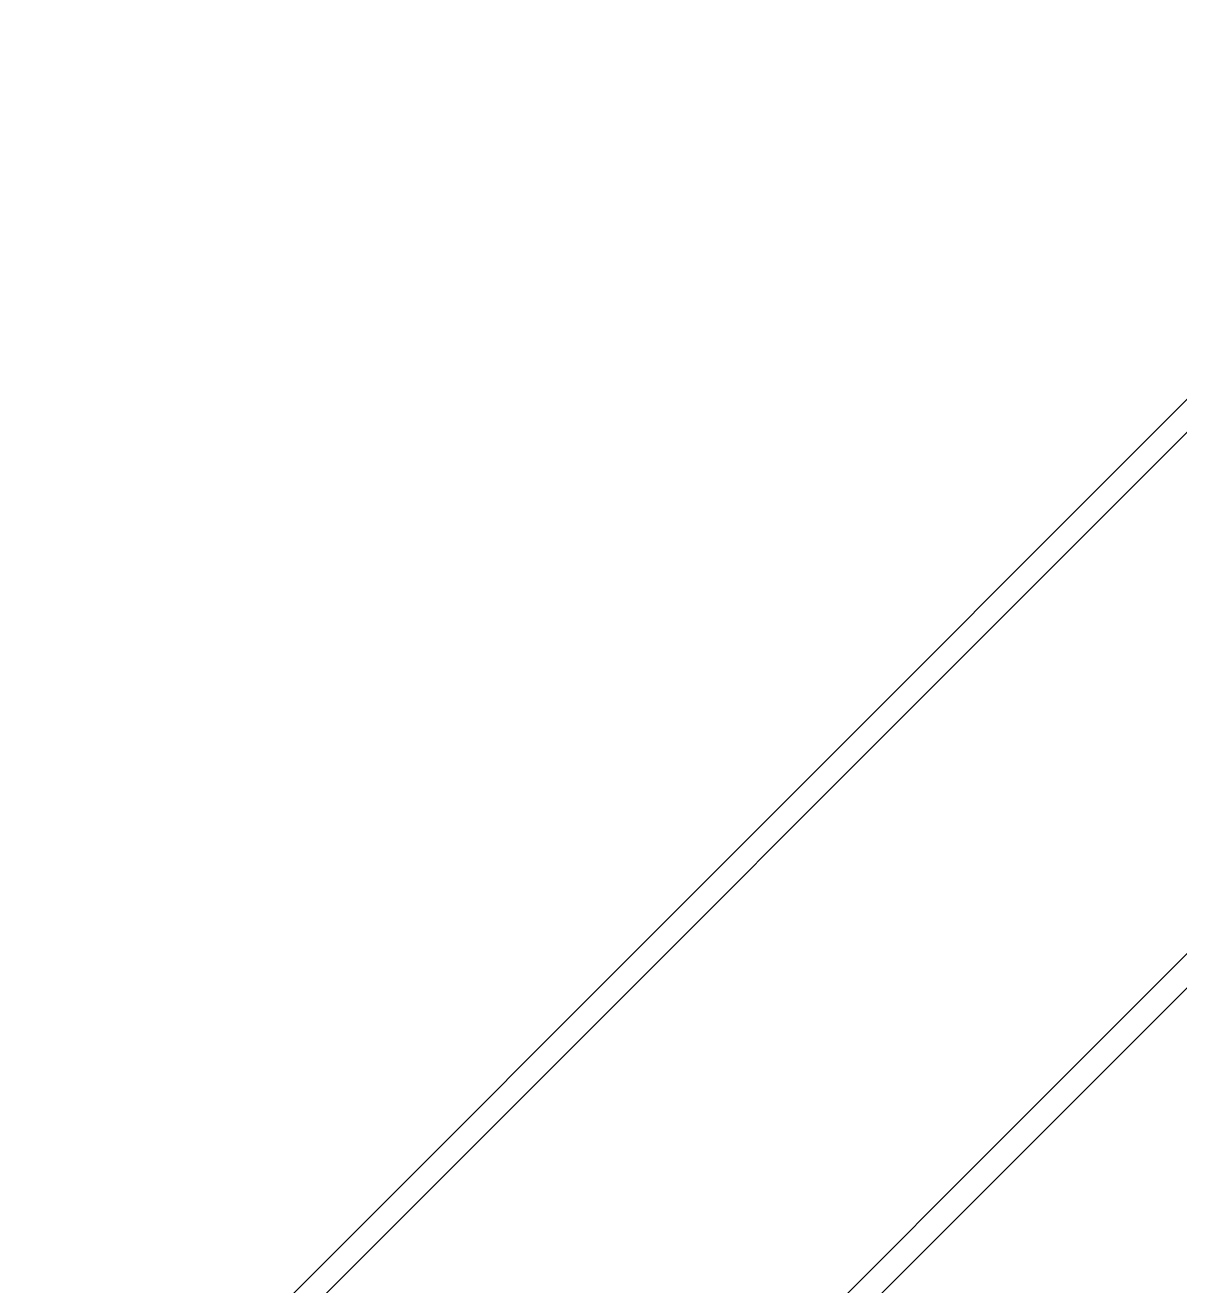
# Model space of a CAD drawing. Header units: millimetres. Extents: x 95 to 305, y 96 to 295.
# Drawn here: x 126.2 to 146.75, y 251.47 to 273.89 of the extents above; entities that cross this region are included whole.
import ezdxf

# ---------------------------------------------------------------- set-up
doc = ezdxf.new("R2010")
doc.units = ezdxf.units.MM
doc.layers.add('BottomOverlay', color=54, linetype='Continuous')

msp = doc.modelspace()

# ---------------------------------------------------------------- linework, layer by layer
at = {"layer": 'BottomOverlay'}
for p, q in [((153.998, 273.779), (126.203, 245.983)), ((126.227, 246.591), (153.524, 273.888)), ((143.642, 254.149), (153.219, 263.727)), ((153.341, 263.24), (136.827, 246.725)), ((136.34, 246.847), (143.63, 254.137)), ((143.63, 254.137), (143.642, 254.149))]:
    msp.add_line(p, q, dxfattribs=at)

doc.saveas('drawing.dxf')
